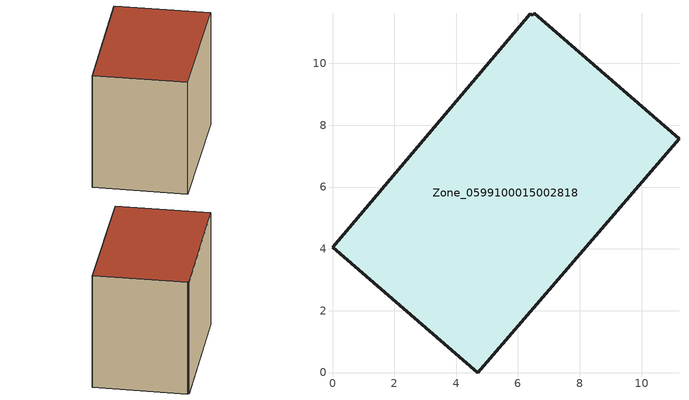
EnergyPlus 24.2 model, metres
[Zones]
Zone_0599100015002818
 floor ground (C_G): 0,4.06 6.4,11.62 6.47,11.56 6.52,11.62 11.21,7.56 4.7,0 z0.92
 wall outside (C_F): 4.7,0 11.21,7.56 6.52,11.62 6.47,11.56 6.4,11.62 0,4.06 4.7,0 z0.92:9
 roof outside (C_R): 6.4,11.62 0,4.06 4.7,0 11.21,7.56 6.52,11.62 6.47,11.56 z9
[BUILDING]
Pand.0599100015002818: North Axis=0; Terrain=City; Loads Convergence Tolerance Value=0.04; Temperature Convergence Tolerance Value=0.4; Solar Distribution=FullExterior; Maximum Number of Warmup Days=25; Minimum Number of Warmup Days=1
[Site:Location]
Rotterdam.The.Hague.AP_ZH_NLD Design_Conditions: Latitude=51.96; Longitude=4.45; Time Zone=1; Elevation=-4.5
[SITE:GROUNDTEMPERATURE:BUILDINGSURFACE]
18, 18, 18, 18, 18, 18, 18, 18, 18, 18, 18, 18
[MATERIAL] Thermal Absorptance=0.9; Solar Absorptance=0.7; Visible Absorptance=0.7
Name | Roughness | Thickness | Conductivity | Density | Specific Heat
G.TC.1975-1991 | MediumSmooth | 0.15 | 0.288461 | 540 | 1210
F.TC.1975-1991 | Rough | 0.3 | 0.230769 | 1920 | 840
R.TC.1975-1991 | MediumRough | 0.2 | 0.153846 | 1500 | 1000
[CONSTRUCTION]
C_G: G.TC.1975-1991
C_F: F.TC.1975-1991
C_R: R.TC.1975-1991
[ZONE]
Zone_0599100015002818: Type=1; Multiplier=1; Ceiling Height=Autocalculate; Volume=Autocalculate; Floor Area=autocalculate; Part of Total Floor Area=Yes
[ZONEINFILTRATION:DESIGNFLOWRATE]
Infil_Zone_0599100015002818: Zone or ZoneList or Space or SpaceList=Zone_0599100015002818; Schedule=AlwaysOn; Design Flow Rate Calculation Method=Flow/Area; Flow Rate per Floor Area=0.003; Constant Term Coefficient=1; Temperature Term Coefficient=0; Velocity Term Coefficient=0; Velocity Squared Term Coefficient=0
[HVACTEMPLATE:ZONE:IDEALLOADSAIRSYSTEM]
Zone_0599100015002818: Maximum Heating Supply Air Temperature=50; Minimum Cooling Supply Air Temperature=13; Maximum Heating Supply Air Humidity Ratio=0.0156; Minimum Cooling Supply Air Humidity Ratio=0.0077; Heating Limit=NoLimit; Cooling Limit=NoLimit; Dehumidification Control Type=ConstantSensibleHeatRatio; Cooling Sensible Heat Ratio=0.7; Dehumidification Setpoint=60; Humidification Control Type=None; Humidification Setpoint=30; Outdoor Air Method=None; Outdoor Air Flow Rate per Person=0.00944; Outdoor Air Flow Rate per Zone Floor Area=0; Outdoor Air Flow Rate per Zone=0; Demand Controlled Ventilation Type=None; Outdoor Air Economizer Type=NoEconomizer; Heat Recovery Type=None; Sensible Heat Recovery Effectiveness=0.7; Latent Heat Recovery Effectiveness=0.65
[ZONECONTROL:THERMOSTAT]
ThermostatControl_Zone_0599100015002818: Zone or ZoneList=Zone_0599100015002818; Control Type Schedule=DualSetpointControlType; Control 1=Thermostat_Zone_0599100015002818; Temperature Difference Between Cutout And Setpoint=0
[THERMOSTATSETPOINT:DUALSETPOINT]
Thermostat_Zone_0599100015002818: Heating Setpoint Temperature Schedule=HeatingSetpoint_Zone_0599100015002818; Cooling Setpoint Temperature Schedule=CoolingSetpoint_Zone_0599100015002818
[SCHEDULE:COMPACT]
HeatingSetpoint_Zone_0599100015002818: Through: 12/31, For: AllDays, Until: 24:00, 21
CoolingSetpoint_Zone_0599100015002818: Through: 12/31, For: AllDays, Until: 24:00, 24
DualSetpointControlType: Through: 12/31, For: AllDays, Until: 24:00, 4
AlwaysOn: Through: 12/31, For: AllDays, Until: 24:00, 1
